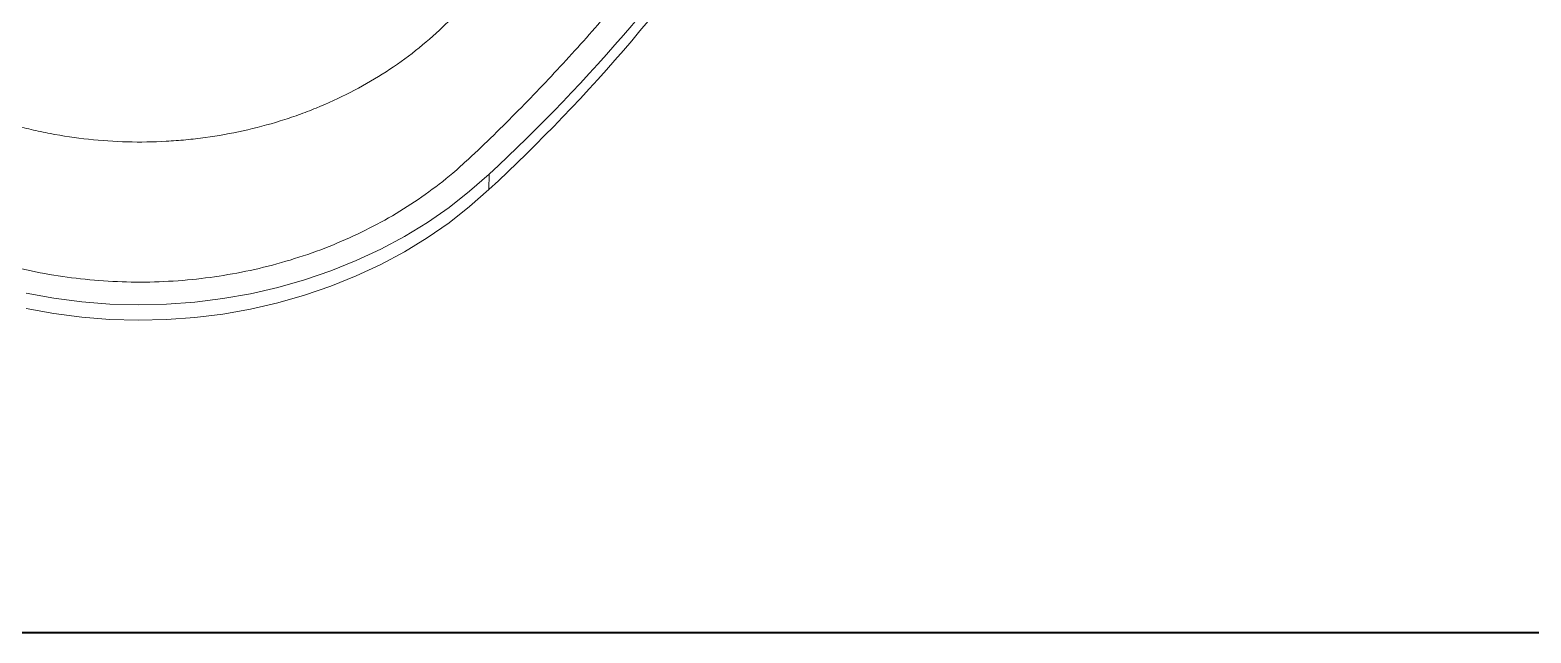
# Model space of a CAD drawing. Header units: inches. Extents: x 1474 to 2938, y 573 to 1061.
# Drawn here: x 1933.2 to 2009.8, y 677.4 to 708.2 of the extents above; entities that cross this region are included whole.
import ezdxf

# ---------------------------------------------------------------- set-up
doc = ezdxf.new("R2010")
doc.units = ezdxf.units.IN
doc.layers.add('粗实线', color=7, linetype='Continuous', lineweight=30)

msp = doc.modelspace()

# ---------------------------------------------------------------- linework, layer by layer
at = {"color": 7, "linetype": 'Continuous', "lineweight": 15}
msp.add_line((1956.653, 700.061), (1956.656, 700.844), dxfattribs=at)
at = {"color": 7, "linetype": 'Continuous', "lineweight": 15, "flags": 128}
for points in [[(1956.656, 700.844), (1955.669, 699.972), (1954.62, 699.15), (1953.513, 698.383), (1952.351, 697.673), (1951.139, 697.023), (1949.882, 696.435), (1948.584, 695.911), (1947.25, 695.454), (1945.884, 695.064), (1944.493, 694.744), (1943.08, 694.495), (1941.652, 694.317), (1940.213, 694.212), (1938.769, 694.179), (1937.325, 694.219), (1935.886, 694.331), (1934.458, 694.515), (1933.047, 694.771)], [(1956.653, 700.061), (1955.666, 699.188), (1954.616, 698.367), (1953.509, 697.6), (1952.347, 696.89), (1951.135, 696.239), (1949.878, 695.651), (1948.58, 695.128), (1947.246, 694.67), (1945.88, 694.281), (1944.489, 693.961), (1943.076, 693.712), (1941.648, 693.534), (1940.209, 693.429), (1938.765, 693.396), (1937.321, 693.435), (1935.883, 693.548), (1934.455, 693.732), (1933.043, 693.988)]]:
    msp.add_lwpolyline(points, dxfattribs=at)
at = {"color": 7, "linetype": 'Continuous', "lineweight": 15}
for centre in [(1897.296, 765.079), (1897.292, 764.296)]:
    msp.add_arc(centre, 87.463, 312.74175, 340.26827, dxfattribs=at)
for points, knots in [([(1919.132, 704.684), (1919.774, 703.971), (1920.808, 702.821), (1922.336, 701.294), (1923.76, 700.131), (1925.32, 699.06), (1926.958, 698.132), (1928.642, 697.346), (1930.352, 696.697), (1932.144, 696.162), (1933.974, 695.758), (1935.834, 695.485), (1937.704, 695.341), (1939.605, 695.328), (1941.492, 695.448), (1943.351, 695.699), (1945.176, 696.077), (1946.976, 696.586), (1948.713, 697.22), (1950.369, 697.969), (1951.936, 698.824), (1953.427, 699.799), (1954.645, 700.74), (1956.229, 702.171), (1958.165, 704.086), (1960.609, 706.645), (1962.937, 709.288), (1965.163, 712.017), (1967.278, 714.83), (1969.278, 717.727), (1971.151, 720.69), (1972.871, 723.678), (1974.436, 726.682), (1975.859, 729.698), (1977.138, 732.764), (1978.132, 735.346), (1978.773, 737.457), (1979.064, 739.095), (1979.184, 740.769), (1979.121, 742.411), (1978.887, 744), (1978.561, 745.376), (1978.243, 746.223), (1978.112, 746.573)], [0, 0, 0, 0, 0.031143, 0.050192, 0.06939, 0.089061, 0.108897, 0.12686, 0.145081, 0.163432, 0.18205, 0.199996, 0.218198, 0.23653, 0.255128, 0.273101, 0.291199, 0.309691, 0.32832, 0.346266, 0.364468, 0.382799, 0.401397, 0.412803, 0.45087, 0.488988, 0.52726, 0.565583, 0.604492, 0.643454, 0.682581, 0.721763, 0.759505, 0.797296, 0.835237, 0.873228, 0.892277, 0.911475, 0.931146, 0.950981, 0.968946, 0.987167, 1, 1, 1, 1]), ([(1954.127, 708.197), (1953.685, 707.782), (1953.217, 707.383), (1952.241, 706.631), (1951.734, 706.277), (1950.16, 705.281), (1949.037, 704.704), (1947.541, 704.094), (1947.237, 703.977), (1946.625, 703.758), (1946.317, 703.655), (1945.387, 703.367), (1944.758, 703.2), (1943.483, 702.918), (1942.837, 702.802), (1941.855, 702.667), (1941.526, 702.629), (1940.863, 702.565), (1940.529, 702.54), (1938.867, 702.449), (1937.547, 702.484), (1935.579, 702.696), (1934.925, 702.793), (1933.948, 702.98), (1933.624, 703.049), (1932.983, 703.199), (1932.665, 703.28), (1931.095, 703.718), (1929.889, 704.165), (1928.158, 704.985), (1927.59, 705.284), (1926.504, 705.923), (1925.982, 706.262), (1925.483, 706.621)], [0, 0, 0, 0, 0.0625, 0.0625, 0.125, 0.125, 0.25, 0.25, 0.28125, 0.28125, 0.3125, 0.3125, 0.375, 0.375, 0.4375, 0.4375, 0.46875, 0.46875, 0.5, 0.5, 0.625, 0.625, 0.6875, 0.6875, 0.71875, 0.71875, 0.75, 0.75, 0.875, 0.875, 0.9375, 0.9375, 1, 1, 1, 1])]:
    msp.add_open_spline(points, degree=3, knots=knots, dxfattribs=at)
msp.add_open_spline([(1954.127, 708.197), (1955.456, 709.447), (1956.735, 710.721), (1957.966, 712.02)], degree=3, dxfattribs=at)
at = {"layer": '粗实线', "color": 7, "lineweight": 40}
msp.add_line((2151.927, 677.442), (1873.299, 677.442), dxfattribs=at)

doc.saveas('drawing.dxf')
